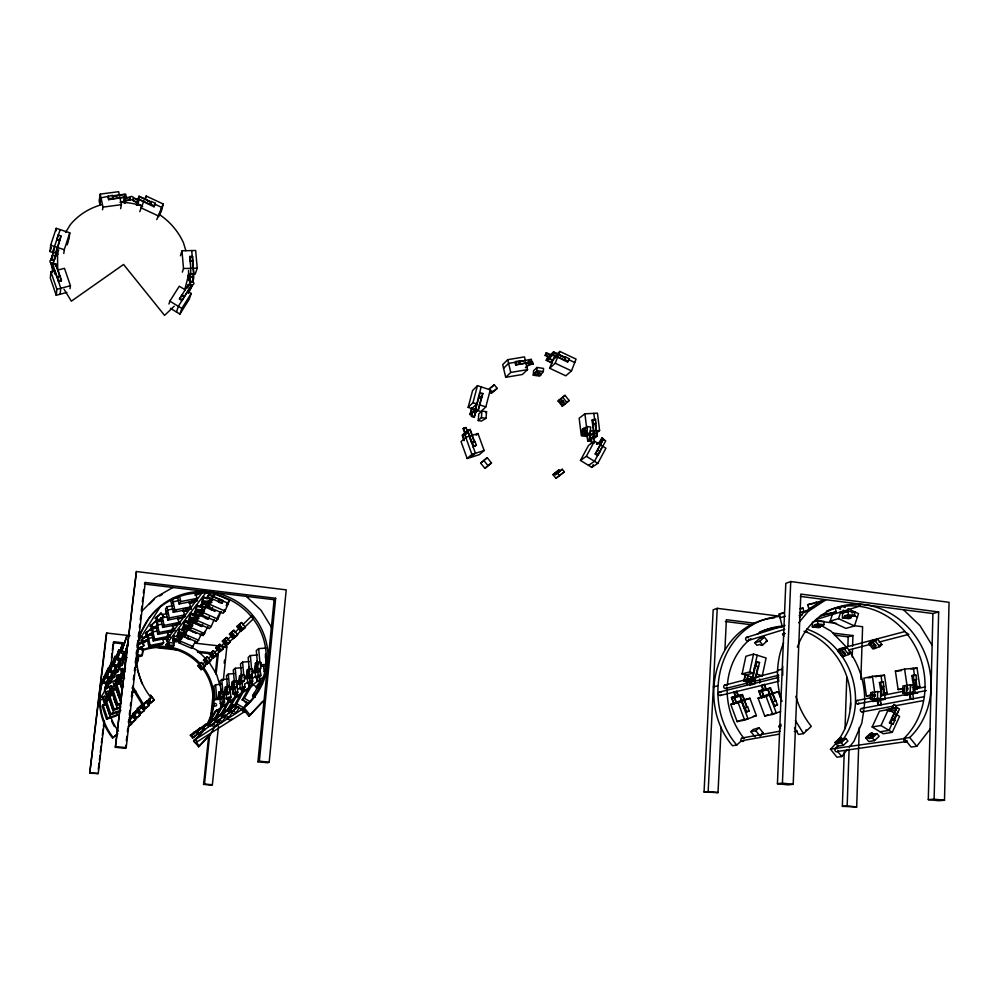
<?xml version="1.0" encoding="UTF-8"?>
<svg xmlns="http://www.w3.org/2000/svg" width="999" height="999" viewBox="0 0 999 999"><rect width="100%" height="100%" fill="white"/><g stroke="black" fill="none" stroke-linecap="round" stroke-linejoin="round"><path stroke-width="1.5" d="M220.479 693.893L220.255 695.354L220.267 694.392M928.296 799.637L938.598 800.723L944.492 800.274L949.05 602.31L790.733 581.555L785.801 583.354L777.434 783.728L788.149 784.864L793.194 784.302L800.811 594.093L938.648 611.962L934.115 799.175L928.296 799.637L932.916 613.548L938.648 611.962M902.746 692.919L902.934 685.951L910.389 684.864L913.536 685.239L913.348 692.245L907.217 693.443L902.746 692.919L913.348 692.245M904.557 692.557L904.757 685.576M906.63 692.569L906.83 685.589M910.189 691.87L910.389 684.864M870.504 699.275L874.175 698.963L874.375 692.22L877.696 691.545L880.743 691.907L880.544 698.676L874.837 699.787L870.504 699.275L870.716 692.557L874.375 692.22M874.175 698.963L877.484 698.313L877.696 691.545M844.23 752.01L842.357 806.343L856.68 806.955L859.29 727.422M860.876 679.295L862.599 626.723L853.408 625.561M872.189 698.95L872.402 692.207M844.867 615.721L848.188 614.722L848.313 611.313L854.807 612.15L854.682 615.546L851.348 616.545L844.867 615.721L844.143 617.37L842.432 617.882L842.607 613.049L848.313 611.313M845.029 728.721L846.79 677.384M847.864 646.216L848.188 636.863L852.934 635.564L852.572 646.303M842.357 806.343L847.164 805.968L849.088 749.15M850.449 709.103L850.649 702.934M852.209 657.055L852.472 649.375M814.585 624.837L817.681 623.913L817.806 620.616L824.088 621.415L823.963 624.7L820.853 625.624L814.585 624.837L813.898 626.423L812.312 626.897L812.499 622.24L817.806 620.616M777.434 783.728L782.417 783.166L790.733 581.555M778.358 678.146L778.483 675.324M759.627 683.066L759.802 678.945M750.087 685.139L750.212 682.417M755.069 683.903L755.194 681.168M717.232 608.329L713.174 609.802L704.058 792.045L708.154 791.57L717.232 608.329L779.882 616.258M704.058 792.045L718.019 792.594L721.178 727.16M724.949 649.3L726.385 619.705L754.245 623.201M581.918 435.676L582.342 429.183L587.487 426.536L590.646 426.998L590.209 433.529L586.388 436.338L581.918 435.676L587.062 433.067L590.209 433.529M583.054 434.84L583.478 428.334M584.84 434.702L585.277 428.184M587.062 433.067L587.487 426.536M543.331 371.603L543.556 368.431L537.075 367.432L533.591 370.666L533.254 375.174L539.71 376.148L543.331 371.603L536.85 370.617L533.254 375.174M536.85 370.617L537.075 367.432M478.246 420.579L481.418 417.632L481.93 411.026L486.55 411.7L486.038 418.306L481.468 421.054L478.246 420.579L478.758 414.011L481.93 411.026M53.958 252.859L50.05 251.573L50.649 245.217L56.231 228.321L69.793 232.817L69.006 239.285M57.093 253.184L53.846 260.751L55.307 256.019L52.447 255.082L50.986 259.815L52.41 255.532M53.871 263.261C48.214 261.663 53.896 268.644 52.198 271.716M60.102 294.23L60.814 288.286L54.845 270.866L50.924 271.903L50.312 278.009L56.219 295.279L66.908 292.407M52.31 258.017L52.984 251.236M257.917 761.775L267.682 762.774L269.181 762.175L286.226 589.86L136.413 571.54L115.36 747.302L125.462 748.326L126.199 747.639L145.23 582.479L275.662 598.276L259.353 761.176L257.917 761.775L274.151 599.725L275.662 598.276M55.969 230.931L56.231 228.321M57.23 276.611L58.529 281.618L61.389 280.856L60.09 275.849L57.18 277.073L60.04 276.311L55.782 263.861L52.922 264.623L52.585 267.969L51.074 263.574M54.208 250.324L54.47 247.789M254.807 669.392L255.419 663.311L258.242 662.225L261.238 662.562L260.614 668.681L259.053 669.867L254.807 669.392L257.63 668.343L260.614 668.681M255.269 669.043L255.881 662.936M256.718 669.043L257.342 662.936M257.63 668.343L258.242 662.225M52.46 272.165L53.134 265.534M238.898 681.668L239.485 675.936L242.058 674.987L244.867 675.312L244.28 681.068L242.894 682.117L238.898 681.668L241.458 680.756L244.28 681.068M239.298 681.355L239.897 675.624M240.659 681.368L241.258 675.624M241.458 680.756L242.058 674.987M246.603 675.724L247.203 669.817L249.9 668.806L252.797 669.13L252.198 675.062L250.724 676.186L246.603 675.724L249.288 674.737L252.198 675.062M247.04 675.386L247.64 669.48M248.439 675.399L249.051 669.48M249.288 674.737L249.9 668.806M55.307 256.019L61.001 236.051L58.142 235.102L56.781 239.548L59.64 240.497M55.145 258.953L55.857 252.185L61.001 236.051M58.042 236.076L58.142 235.102M208.779 735.227L203.571 784.39L211.401 785.164L212.35 784.789L218.506 726.198M223.326 680.294L226.848 646.815L194.743 643.131M223.164 697.052L223.726 691.77L221.141 691.483L218.893 692.27L218.331 697.539L222.003 697.939L223.164 697.052L218.331 697.539M224.8 692.544L225.362 687.137L227.71 686.301L230.369 686.588L229.807 692.032L228.571 692.956L224.8 692.544L229.807 692.032M225.162 692.27L225.724 686.85M226.436 692.282L226.998 686.862M227.148 691.733L227.71 686.301M231.643 687.275L232.218 681.705L234.665 680.806L237.4 681.118L236.825 686.7L235.527 687.699L231.643 687.275L236.825 686.7M232.018 686.975L232.605 681.405M233.341 686.987L233.916 681.405M234.091 686.4L234.665 680.806M54.533 273.926L54.845 270.866M55.544 266.109L55.782 263.861M210.739 716.795L213.324 692.407M215.409 672.727L217.332 654.557L218.294 653.633L216.084 674.537M203.571 784.39L204.483 784.015L209.69 734.802L198.551 746.802L193.594 740.659A52.947 52.572 -12.7 0 0 203.072 730.669M212.163 711.525L213.311 700.699M218.681 697.277L219.231 691.995M219.917 697.29L220.467 692.007M220.579 696.765L221.141 691.483M224.226 663.199L224.55 660.114M201.81 603.671L202.273 599.45L203.509 597.852L209.665 598.588L209.34 601.56L207.929 604.395L201.81 603.671L203.509 597.852M201.186 612.749L202.834 607.155L196.865 606.443L195.704 607.954L195.255 612.037L201.186 612.749L201.486 610.014M183.304 627.322L184.753 622.127L190.372 622.789L190.072 625.511L188.898 627.971L183.304 627.322L183.729 623.463L184.753 622.127M184.39 632.579L184.678 629.932L179.221 629.295L177.834 634.315L183.267 634.939L184.39 632.579L178.933 631.942L177.834 634.315M189.098 619.917L189.535 615.946L190.634 614.522L196.416 615.209L196.104 618.006L194.855 620.591L189.098 619.917L190.634 614.522M195.255 612.037L196.865 606.443M57.13 277.535L52.922 264.623M167.782 647.152L169.043 642.469L174.226 643.069L173.426 646.216C173.963 649.2 166.171 648.314 168.257 645.629L169.043 642.469M172.665 640.908L173.988 636.076L179.308 636.688L178.471 639.934C179.021 643.019 171.004 642.095 173.177 639.323L173.988 636.076M172.927 647.739L173.189 645.366M178.933 631.942L179.221 629.295M183.267 634.939L183.541 632.442M56.219 295.279L56.893 289.335L50.924 271.903M137.063 656.156L138.649 648.676L143.032 649.163L142.32 655.369L140.122 656.505L137.063 656.156L137.775 649.999L140.971 646.753M137.275 662.624C137.325 647.976 140.497 663.448 135.914 662.624M142.058 655.756L143.032 649.163M59.99 276.773L55.981 264.785M120.579 678.383L121.578 674.612L121.091 678.746M115.36 747.302L136.413 571.54M125.462 748.326L125.812 745.291M126.336 740.746L126.861 736.201M127.385 731.655L127.735 728.621M128.434 722.552L128.784 719.53M129.308 714.972L129.833 710.426M130.357 705.881L130.707 702.846M131.406 696.79L131.756 693.756M133.342 679.982L133.878 675.336M134.415 670.691L134.765 667.594M135.302 662.949L135.839 658.304M136.376 653.658L136.738 650.561M137.437 644.417L137.8 641.346M138.324 636.738L138.861 632.13M139.385 627.522L139.748 624.45M140.272 619.855L140.809 615.247M141.334 610.689L141.846 606.256M142.358 601.81L142.869 597.365M143.381 592.919L143.719 589.959M63.811 253.484L64.261 249.7L69.793 232.817M98.314 769.367L99.038 763.186M99.413 760.102L99.95 755.469M100.325 752.372L101.049 746.203M101.411 743.106L101.96 738.473M102.323 735.389L103.059 729.208M103.421 726.123L103.784 723.039M111.438 658.166L111.988 653.533M112.35 650.449L113.087 644.268M130.032 635.701L106.768 633.041L106.281 634.065L89.723 773.214L98.227 773.563L104.458 720.828M111.114 664.385L113.786 641.733L124.5 642.956M116.796 685.164L117.27 681.168M117.445 684.203L117.907 680.194M89.723 773.214L106.768 633.041M226.773 689.522C227.31 686.788 226.448 692.095 226.985 689.36M70.03 288.699L70.43 285.714L64.473 268.319L57.605 270.142M863.76 710.614L861.8 723.151L853.908 741.383L849.225 747.215M863.985 709.115C866.72 688.636 860.713 667.12 848.713 650.361M119.455 195.429L118.656 191.683L100.237 194.106L99.138 200.911L99.925 204.645L101.024 197.877L112.6 195.329L113.087 198.589L126.236 196.84L125.649 194.106L112.5 195.854L113.087 198.589M102.535 209.79L102.984 207.118L100.237 194.106M782.704 675.274L782.704 666.258M771.465 693.318L778.196 691.77L781.83 701.473C775.624 682.742 775.998 661.188 783.553 642.931M124.313 202.997L125.462 197.19L108.679 199.675L108.267 195.904M779.183 734.153L741.383 740.808L736.775 745.029L732.517 745.754C696.103 703.596 714.123 623.9 774.525 617.819M736.775 745.029C699.725 702.397 718.756 620.841 780.394 616.371M120.629 208.666L121.416 204.658L119.73 196.753M124.6 195.916L123.451 201.748L120.38 202.16M124.925 203.396L125.412 200.986L130.132 199.887L129.558 197.178L124.925 197.79M126.236 196.84L125.499 200.512L130.132 199.887M132.73 200.3L137.063 202.322L138.212 199.887L133.891 197.864L132.73 200.3L136.963 202.797L136.438 205.207M757.442 668.468L755.169 679.02L751.036 680.069M745.354 674.063L743.843 681.068L747.951 680.019L746.99 684.54L748.501 679.882L751.136 680.706L755.319 679.645L759.54 662.537L755.719 662.037L759.54 662.537M755.831 677.459L762.287 675.811L766.096 658.004L753.546 654.095L745.891 656.293L742.07 673.938L753.059 677.334M746.902 681.118L744.28 680.307L745.566 674.337M743.843 681.068L746.465 681.88L747.677 676.273M747.227 679.632L748.189 675.149M742.07 673.938L749.712 671.915L753.546 654.095M749.625 685.364L750.274 682.342M750.162 685.227L751.136 680.706M745.679 675.049L753.358 673.039L757.18 655.232M748.501 679.882L752.659 678.821L755.406 666.058L758.641 666.72M755.993 665.896L756.892 661.713M137.063 202.322L139.023 196.216L151.249 201.948L150.087 204.395L137.85 198.676M137.2 205.02L139.023 196.216M138.998 199.688L138.037 204.033L141.846 205.819M139.773 211.651L143.931 200.774M907.03 688.736L907.854 687.911L907.517 690.009L907.292 687.986L906.518 688.136L907.129 689.722M145.554 198.726L146.179 196.029L163.237 204.021L161.526 210.664L158.679 216.746M150.087 204.395L151.373 201.436L155.369 203.309L153.971 206.781L138.474 199.238M220.904 708.328L221.516 702.584M153.971 206.781L155.369 203.309M137.275 645.704L139.935 635.164M156.768 219.593L163.237 204.021M126.386 659.59L126.211 649.1L128.384 640.521M127.01 652.472L126.935 647.889L128.434 641.995M159.952 214.011L161.651 207.38L155.12 204.32M117.807 733.778L112.55 737.986C95.567 716.758 95.33 685.152 111.638 663.486M112.55 737.986L113.074 737.399C99.8 720.379 96.329 697.027 104.058 676.885M184.59 290.284L188.611 274.737L188.511 270.329M481.818 395.604L481.118 398.264L478.409 397.377M481.306 398.089L478.284 409.627L475.137 412.612M472.689 415.434L470.005 414.56L472.602 412.075L471.466 416.396L474.163 417.282L475.649 412.637L478.284 410.114L482.904 393.556L480.207 392.657L479.458 393.381M485.826 406.905L490.272 389.885L477.46 385.651L472.602 390.509L468.156 407.392L480.894 411.563L485.826 406.905L479.308 404.77M470.005 414.56L471.778 407.854M468.156 407.392L472.977 402.684L477.46 385.651M471.865 408.017L470.367 413.723L475.574 408.741L481.168 386.875M471.466 416.396L472.952 411.75L475.574 409.228L480.207 392.657M473.788 411.75L474.537 408.891M474.163 417.282L475.299 412.962M58.716 249.775L57.53 254.046L57.705 270.504M124.563 653.758L122.902 659.278L127.198 647.327M122.427 662.075L123.614 658.116L126.086 658.841M121.166 653.009L127.023 635.476L121.166 653.009L124.538 653.995L127.522 646.078M117.857 679.258L119.118 675.099M123.539 661.038L122.515 664.485L120.117 663.786L118.844 665.846L120.817 659.402M122.852 669.33L120.504 675.212M103.359 683.116L108.304 668.181L103.359 683.116L106.281 683.965L107.155 682.517L104.221 681.668M106.518 677.772L107.43 676.236L110.452 677.11L109.515 678.646L106.518 677.772L110.689 664.035L111.626 662.387L113.636 662.961M107.43 676.236L111.626 662.387M107.405 680.182L104.858 688.523L108.791 677.235M109.865 672.127L110.827 670.491L113.936 671.39L112.949 673.014L109.865 672.127L114.148 657.991L115.147 656.243L117.208 656.842M110.827 670.491L115.147 656.243M109.865 677.422L108.067 683.328L112.125 671.678M113.399 666.133L118.869 649.737L113.399 666.133L116.583 667.057L117.632 665.334L114.423 664.397M112.899 673.126L111.451 677.834L115.659 665.809M117.158 659.777L122.815 642.832L117.158 659.777L120.442 660.726L121.553 658.89L118.257 657.929M116.521 667.17L115.035 672.027L119.405 659.577M116.234 670.079L118.569 670.766L117.994 671.678L115.672 671.003L114.548 674.725M120.117 663.786L123.389 652.959M115.185 681.905L115.996 679.208M119.555 667.419L118.694 670.254L116.371 669.58L115.247 671.39M180.444 255.756L181.968 250.799L195.654 250.487L197.228 268.169L195.167 274.201M168.956 304.021L169.855 301.149L179.271 286.214L185.327 289.91M182.355 272.14L183.504 268.519L181.968 250.799M188.262 275.075L188.749 280.657L189.822 277.447L190.21 281.93C197.24 284.315 191.259 262.712 192.807 261.026L192.595 256.406L189.71 256.481L189.847 261.326M190.21 281.93C190.185 275 191.521 268.219 189.922 261.101L189.71 256.481M192.295 257.342L192.595 256.406M67.17 244.867L68.544 240.684M191.009 286.001L181.968 300.599L179.445 299.063L188.486 284.465L191.009 286.001L189.922 289.186L192.283 285.427L189.785 283.903L187.425 287.662L188.486 284.465M50.05 251.573L51.436 247.39M60.165 229.62L52.785 251.661L55.657 252.61M179.445 299.063L181.718 295.342M176.486 312L178.371 306.318L190.559 286.8L188.424 293.094M219.743 695.242L219.855 693.693L219.68 695.279M832.567 613.923L830.144 621.153L845.928 628.396L854.457 625.961L858.541 613.636L847.939 608.753M190.909 273.314L188.761 279.745L188.374 275.299M830.144 621.153L838.523 618.643L840.958 611.338M184.241 296.878L181.643 295.567M187.2 287.799L188.049 285.277M189.785 283.903L192.133 285.839L188.711 292.744M170.467 308.354L179.92 314.086L181.83 308.429L191.196 293.481L187.75 291.383M192.482 277.098L193.794 273.239L191.696 250.574M191.196 293.481L189.198 299.288L179.92 314.086M571.49 370.891L576.086 359.103L559.852 351.448L554.27 356.568L549.662 368.244L565.784 375.824L571.49 370.891L555.219 363.224L549.662 368.244M551.323 362.674L546.203 360.264L549.163 357.53L545.429 355.232L549.55 357.167L552.547 354.395L564.198 359.877L565.596 357.018L569.405 358.816L567.569 362.063L552.984 354.895L547.04 360.364L552.484 362.937M564.198 359.877L565.596 357.018M567.569 362.063L569.405 358.816M546.203 360.264L549.15 355.981M547.04 360.364L548.001 357.917L553.446 360.477M549.55 357.167L550.524 354.695L553.533 351.923L565.159 357.405M552.547 354.395L553.533 351.923M552.984 354.895L553.958 352.41L564.947 357.592L559.765 355.444M555.219 363.224L557.966 356.243M558.516 354.857L559.852 351.448M545.054 355.594L546.416 352.759L550.524 354.695M545.429 355.232L546.416 352.759M930.044 729.133L916.782 746.29L911.113 747.065L904.083 738.323C927.084 715.609 930.643 678.995 917.294 650.361A75.699 67.745 68.9 0 0 826.385 611.176M223.526 612.05L224.625 609.515M227.585 602.609L226.261 605.706L228.309 603.371L209.278 594.929L207.243 597.527L212.899 599.999M213.549 596.915L214.897 593.793L212.949 596.216L208.316 606.93L222.977 613.324L225.012 611.051L229.658 600.249L217.582 594.967M211.363 609.852L212.525 607.392M187.15 629.67L184.191 636.475L197.253 642.12L201.81 633.478L200.187 635.327M208.304 618.831C199.925 614.385 209.49 622.739 209.228 616.683M192.732 622.739L189.71 629.72L203.134 635.539L204.945 631.343M218.294 601.573L219.505 599.025L222.964 600.549C223.227 607.005 213.087 598.101 221.99 602.822M203.134 635.539L207.867 626.598M199.925 612.462L195.542 622.577L209.365 628.571L211.164 626.56L214.285 619.318M221.691 603.171L222.964 600.549M206.244 604.582L201.736 614.984L215.971 621.178L218.619 615.009M215.971 621.178L217.869 619.043L221.079 611.588L219.143 613.786M196.353 611.413L193.619 615.834M200.087 606.68L201.036 604.482M196.578 604.944L200.212 606.518L202.123 603.096L208.316 603.933M189.71 629.72L193.744 622.14M194.355 620.729L195.592 617.869L198.302 619.043M200.212 606.518L202.123 603.096L209.827 606.443M187.4 638.473L188.312 636.425M201.661 605.631L202.622 603.421L209.54 606.443M203.022 596.528L206.768 598.164L208.779 594.592L219.355 599.213M195.542 622.577L201.648 610.314L204.433 611.525M206.768 598.164L208.779 594.592M201.736 614.984L206.219 606.58M208.316 606.93L212.437 599.475M181.855 636.238L178.971 642.856L191.683 648.351L192.832 645.704M193.931 623.351L188.749 621.103L187.849 623.164L189.535 621.016L201.798 626.435L202.697 624.35M191.683 648.351L195.517 641.308M181.868 638.748L176.673 636.513L177.522 634.552M177.522 635.414L178.384 633.453M182.617 628.933L184.415 625.736L181.818 629.944L182.692 627.934L187.038 629.72M189.123 619.717L188.212 621.803L185.926 620.804M178.971 642.856L182.717 635.776M183.292 634.452L184.478 631.73M193.019 615.671L194.967 612.25M184.191 636.475L188.074 629.145M812.312 626.897L818.568 627.684L820.167 627.21L820.853 625.624M842.432 617.882L848.9 618.706L850.611 618.194L851.348 616.545M895.179 708.541L896.415 705.868L894.068 704.432L891.583 708.566L886.775 709.44M891.857 718.955L894.23 720.391L899.45 709.003L897.09 707.554L891.857 718.955L894.904 720.279L893.181 724.025L891.82 724.25L889.46 722.814L896.465 708.241L886.825 710.002M889.46 722.814L890.808 722.589L892.532 718.83M891.82 724.25L889.01 730.381L880.082 731.792M898.213 711.026L893.543 720.504L896.34 714.41L899.6 716.383L892.269 732.354L883.316 733.753L872.152 726.972L879.457 711.163L888.361 709.54L895.017 713.598M872.152 726.972L881.006 725.511L888.361 709.54M894.068 704.432L892.219 708.453L897.09 707.554M144.58 199.388L146.179 196.029M113.786 641.733L113.262 642.719L122.502 643.768M145.23 582.479L144.405 584.04L274.151 599.725M599.512 451.935L594.505 461.301L588.536 465.372M600.137 450.786L602.609 446.153L605.918 448.189L597.827 463.336L591.82 467.395L580.469 460.427L588.536 445.404L594.492 441.146L601.46 445.429M599.75 451.785L605.756 440.809L603.359 439.323L600.074 441.645L602.122 437.837L604.083 439.61M591.82 467.395L593.281 464.66M597.402 443.906L602.809 440.084L595.204 454.008L597.614 455.494L600.436 451.311L597.564 450.137L603.359 439.323M262.6 701.398L248.913 716.208L242.757 708.566C264.86 690.396 272.465 658.091 260.914 631.942A65.547 64.997 25.6 0 0 148.676 618.806L140.31 633.653M264.061 700.486L248.913 716.208M580.469 460.427L586.363 456.293L594.492 441.146M595.204 454.008L598.014 449.825M214.273 727.497L210.364 734.702L198.551 746.802M248.239 703.371L242.158 699.837L250.087 686.001L252.372 684.352L258.479 687.924M242.158 699.837L244.368 698.301L252.372 684.352M240.297 697.577L236.838 695.566L234.827 697.015L227.322 710.052L234.191 714.048L236.201 712.737L239.41 707.492L237.05 706.505M246.741 691.52L244.368 690.134L242.22 691.67L234.515 705.094L241.596 709.215L243.731 707.816L247.028 702.409L244.593 701.398L246.703 702.634M255.919 687.674L260.926 680.132M254.782 697.24L252.61 695.978L260.352 682.629L262.525 683.903M252.61 695.978L254.483 692.707M231.868 718.955L229.945 720.179L220.542 714.722L227.847 702.047L229.745 700.674L232.43 702.235M229.745 700.674L222.39 713.448L220.542 714.722M210.614 724.774L214.41 726.972L216.109 725.861L219.043 721.053M236.838 695.566L229.283 708.703L227.322 710.052M225.662 707.03L223.052 705.506L221.254 706.805L214.136 719.13L220.642 722.901L222.427 721.728L225.449 716.783M234.515 705.094L236.588 703.671L244.368 690.134M227.223 718.606L229.121 717.357L232.23 712.262L229.945 711.3L231.93 712.462M208.092 723.301L215.022 711.3L216.721 710.077L219.268 711.55M209.74 722.165L216.721 710.077M223.052 705.506L215.884 717.931L214.136 719.13M99.625 693.131L100.1 692.357M126.211 649.1L126.935 647.889M105.057 687.949L105.994 686.413L108.129 687.037M108.254 682.742L109.253 681.118L111.451 681.755M111.651 677.222L112.712 675.511M119.068 665.197L120.255 663.261L122.652 663.96M123.127 658.603L124.388 656.543L126.873 657.267M65.547 232.442L70.417 224.563A66.633 61.851 22 0 1 101.761 204.67M104.358 691.083L105.395 687.662L107.517 688.274M107.555 685.938L108.629 682.417L110.814 683.054M110.951 680.494L112.038 676.872L114.298 677.534L111.975 676.985M118.357 668.593L119.518 664.76L121.915 665.459M100.737 697.552L126.199 656.842M102.81 696.89L104.957 696.103L107.455 701.41M107.08 695.404L105.981 691.882L107.143 695.304L109.927 694.417M110.402 690.309L109.216 686.788L111.488 685.951L112.675 689.472L113.199 688.673L110.989 689.422L109.89 691.096L111.463 695.591L108.491 696.59L113.162 710.439L119.88 708.166M117.67 679.195C113.274 675.012 121.004 672.19 120.08 678.296L120.667 677.409L118.332 678.184L117.095 680.069L118.419 684.003M120.342 669.255L122.827 668.331L124.126 672.19M138.162 641.583L159.865 607.442M104.957 696.103L105.644 698.413M109.278 694.592L108.129 691.171L109.216 694.692L109.778 693.843L107.63 694.567L106.593 696.153L107.979 700.262M109.216 686.788L111.488 685.951M114.997 690.371L113.386 685.751L114.548 683.965L116.821 683.204L116.271 684.053L115.047 680.431L116.196 684.165M142.67 642.594L143.132 641.895L143.968 642.644L148.614 638.836L146.166 635.801L140.959 640.471L142.67 642.594L145.954 640.022M153.346 631.805L148.551 635.739L147.702 634.964L147.203 635.714L145.442 633.528L150.824 628.671L153.346 631.805L152.223 631.418M150.2 626.148L155.769 621.103L158.092 624.75L153.421 628.396L152.535 627.597L152.01 628.396L150.2 626.148L155.769 621.103M163.711 616.395L158.604 620.591L157.692 619.767L157.13 620.616L155.257 618.294L161.026 613.061L163.711 616.395L162.5 616.021M106.543 698.726L104.445 699.425L103.471 700.923L104.82 704.932M124.763 671.228L122.34 672.04L121.029 674.05L122.402 678.096M140.996 643.693L141.771 642.519L144.156 645.466L143.107 645.079M146.166 635.801L143.157 638.761M149.95 629.994L150.824 628.671M160.052 614.56L161.026 613.061M113.436 686.026L114.373 684.59M124.363 669.318L125.487 667.619M106.806 696.615L107.767 695.142M111.139 690.022L110.115 691.583L112.3 690.846M118.282 683.416L117.32 680.581L118.481 678.821M124.912 671.89L122.502 672.702L121.279 674.575L123.664 673.776M124.738 669.805L125.462 668.706M146.853 637.25L148.014 635.476L152.535 634.59M151.124 630.769L152.36 628.908L157.929 627.809M173.027 605.631L166.958 606.805L165.497 609.028L167.807 620.067L182.842 617.12L184.453 614.972L183.341 609.715M138.836 648.426L139.86 648.826L137.487 645.866L141.771 642.519M143.968 642.644L148.614 638.836M148.551 635.739L146.279 632.217M153.421 628.396L158.366 624.338M158.604 620.591L156.219 616.82M104.995 705.169L105.857 703.895L102.984 704.869L102.135 706.131L106.556 719.23L116.408 715.896L117.358 714.71L116.371 711.775M108.167 700.511L109.078 699.163L106.119 700.162L105.232 701.498L109.765 714.959L119.892 711.538M108.491 696.59L109.44 695.179L112.475 694.155M112.949 689.897L111.95 691.395L116.758 705.644L119.868 704.595L120.929 703.209L116.084 688.848L112.949 689.897L117.795 704.258L116.758 705.644M121.99 688.636L119.905 683.216L116.683 684.29L115.622 685.888L120.579 700.561M123.976 677.235L120.642 678.333L119.518 680.032L122.303 688.286M161.076 619.805L162.462 617.732L166.696 616.907M166.171 612.225L167.632 610.027L173.451 608.903M171.566 604.17L173.139 601.848L179.358 600.337M153.809 637.325L148.614 638.361L147.44 640.109L148.901 647.127L150.087 645.441L163.649 642.732L162.762 638.498M156.98 631.081L152.972 631.868L151.736 633.716L153.234 640.921L154.483 639.135L168.419 636.363L167.507 632.017M161.701 624.2L157.58 624.999L156.269 626.947L157.817 634.365L159.141 632.479L173.464 629.645L172.515 625.174M160.639 617.732L162.675 627.422L164.073 625.424L178.796 622.527L177.722 617.407M167.807 620.067L169.293 617.944L184.453 614.972M174.85 610.002L172.44 598.526L170.879 600.886L173.264 612.262L174.85 610.002L190.459 606.955L189.323 601.535M177.61 597.002L179.071 603.958L180.757 601.548L196.865 598.426L195.679 592.832M114.273 699.487L115.385 702.759M119.068 697.714L114.548 683.965M169.992 632.379L171.466 630.394M175.037 625.599L176.598 623.501M183.117 611.4L186.014 610.839L187.775 608.466M189.036 603.346L192.008 602.772L193.257 601.098M167.195 636.738L165.697 638.748L162.2 639.397M187.425 609.615L186.538 610.801L183.479 611.4M194.555 600.049L193.606 601.323L197.54 600.561L189.798 603.271M199.937 592.832L198.938 594.168L194.68 594.992M163.649 642.732L162.362 644.442L148.901 647.127M168.419 636.363L167.058 638.174L153.234 640.921M169.38 635.052L169.818 637.137L166.396 637.812M173.464 629.645L172.028 631.555L157.817 634.365M174.276 628.508L174.725 630.656M178.796 622.527L177.273 624.55L162.675 627.422M179.458 621.603L179.92 623.801M184.94 614.298L185.414 616.558M188.749 609.24L190.459 606.955M190.747 606.555L191.234 608.878L173.264 612.262M197.028 598.164L195.042 600.849L179.071 603.958M106.556 719.23L107.43 718.069L117.358 714.71M109.765 714.959L110.689 713.723L120.904 710.277M113.162 710.439L114.148 709.128L120.916 706.842M166.746 639.747L173.189 631.206M175.025 628.771L201.686 593.369M167.233 639.972L167.982 638.973L162.213 639.06M109.403 718.269L110.302 717.095L104.445 699.425M112.7 713.96L113.649 712.724L107.63 694.567M116.184 709.415L117.183 708.104L110.989 689.422M166.221 644.417L205.632 593.006M194.842 612.399L193.943 613.548L199.588 615.996M176.673 636.513L178.284 634.452L190.572 639.572L187.337 638.536M178.734 634.727L177.223 636.65L178.072 634.69L182.367 636.55M182.38 630.094L183.991 628.071M206.943 598.925L208.292 597.202M173.327 644.193L174.226 643.069M178.359 637.861L179.308 636.688M189.323 624.113L190.372 622.789M195.292 616.62L196.416 615.209M131.618 696.852L132.805 695.354M806.418 632.03A69.555 63.024 69.6 0 1 830.481 749.163L836.95 757.205L841.732 756.543L847.352 749.55M198.664 615.384L200.374 613.261M198.626 625.062L201.798 626.435M799.462 617.494L803.283 612.924L820.254 601.598L824.163 600.399M798.663 622.814L808.291 611.326L826.036 599.712M228.272 601.823L229.658 600.249M132.505 714.06L136.364 710.739L139.91 715.134L138.199 716.708L136.026 718.431L132.505 714.06L136.364 710.739M137.575 708.378L136.763 709.278L140.397 713.773L144.418 710.351L140.772 705.831L137.575 708.378L141.221 712.899L140.397 713.773M142.145 703.234L141.296 704.183L145.042 708.828L149.213 705.269L147.328 702.946M130.594 716.907L132.218 715.371L129.196 717.781M138.998 707.504L140.772 705.831M132.055 687.861L142.395 704.832L151.074 697.664A65.897 65.335 26.2 0 1 136.763 650.436M128.571 721.553L147.34 700.886A1.661 1.648 -14 0 0 149.987 700.823A1.661 1.648 -14 0 0 149.251 698.313M146.878 702.185L151.074 697.664M130.195 720.704L131.905 722.826L135.652 719.642L133.079 716.445M136.026 718.431L139.91 715.134M145.042 708.828L149.213 705.269M149.987 703.558L154.308 699.862L150.424 695.054L154.021 700.174L149.987 703.558L148.052 701.173M130.07 725.336L131.643 723.9L129.97 721.827M131.905 722.826L135.652 719.642M141.496 611.563L155.32 597.577L172.952 587.487M149.151 604.395L154.445 599.05M197.852 665.721L201.623 662.512L204.82 666.483L203.796 667.482L201.036 669.68L197.852 665.721L201.623 662.512M210.664 660.851L206.756 664.148L203.471 660.089L207.38 656.768L210.664 660.851L209.578 661.887M209.415 654.133L213.449 650.699L216.833 654.882L215.684 655.993L212.787 658.316L209.415 654.133L213.449 650.699M215.697 647.839L219.88 644.268L223.364 648.588L222.153 649.75L219.168 652.135L215.697 647.839L219.88 644.268M222.352 641.171L226.698 637.462L230.282 641.907L228.996 643.144L225.924 645.591L222.352 641.171L226.698 637.462M229.42 634.09L233.928 630.232L237.625 634.815L236.251 636.138L233.092 638.648L229.42 634.09L233.928 630.232M236.925 626.573L241.621 622.552L245.429 627.285L243.968 628.683L240.722 631.268L236.925 626.573L241.621 622.552M207.38 656.768L203.471 660.089M503.571 368.319L508.591 363.374L525.374 360.577L524.487 356.893L507.717 359.677L502.697 364.66L505.706 377.31L522.34 374.5L527.547 369.618L525.736 362.075M205.032 661.95L202.822 664.123A1.311 1.299 26.9 0 0 202.422 664.672M208.354 658.678L211.676 655.406M213.886 653.234L218.306 648.875M220.517 646.69L223.826 643.418M227.148 640.147L231.568 635.789M234.89 632.517L239.31 628.159M242.62 624.887L251.473 616.171M482.167 394.28L482.904 393.556M519.742 360.889L520.379 363.574L519.742 360.889L515.796 361.538L515.022 362.3L515.671 364.985L531.118 362.25L525.499 367.557M491.096 387.799L494.268 384.715L497.202 388.374L491.346 393.144L490.084 392.42M204.47 666.171L234.553 637.025M236.775 634.865L253.496 618.681M518.968 361.638L531.331 359.265L531.967 361.95L529.133 364.635L533.354 363.923L532.342 361.613M201.036 669.68L204.82 666.483M206.756 664.148L208.666 662.437L205.382 658.353M212.787 658.316L216.833 654.882M219.168 652.135L223.364 648.588M225.924 645.591L230.282 641.907M233.092 638.648L237.625 634.815M240.722 631.268L245.429 627.285M515.671 364.985L520.379 363.574M471.84 408.591L476.698 403.908L472.977 402.684M505.706 377.31L510.751 372.44L527.547 369.618M225.849 647.764L226.848 646.815M491.346 393.144L497.202 388.374M174.251 306.193L164.573 315.384L123.564 264.473L71.341 301.161L64.036 289.235M525.986 363.836L530.481 359.565M525.949 367.632L528.758 364.985L533.354 363.923M865.646 737.737L867.369 737.474L868.968 738.498L873.638 734.09L877.035 733.566L879.17 736.226L874.5 740.646L868.68 741.52L865.646 737.737L870.304 733.353L872.04 733.079L873.638 734.09M868.968 738.498L872.352 737.986L877.035 733.566M464.135 440.609L462.2 435.264L464.71 432.929L463.149 428.633L466.058 427.535L467.095 430.394M867.369 737.474L872.04 733.079M466.058 427.535L463.149 428.633M835.027 742.469L839.56 738.224L841.17 737.974L842.694 738.96L845.853 738.461L847.926 741.033L843.381 745.304L837.961 746.116L835.027 742.469L836.638 742.22L841.17 737.974M836.638 742.22L838.161 743.206L842.694 738.96M838.161 743.206L841.308 742.732L845.853 738.461M485.576 412.599L486.55 411.7M463.486 428.321L465.034 432.629L467.582 430.257L470.167 429.458L474.575 441.62L471.99 442.432L467.582 430.257M794.43 727.971L798.463 734.452L803.508 733.591L811.3 726.36A76.161 68.094 68.9 0 1 795.853 696.266M464.148 440.035L462.612 435.764L467.644 431.093L471.64 442.757M468.456 431.031L470.167 429.458M550.986 355.157L553.958 352.41M462.612 435.764L465.159 434.965L468.206 432.155M868.655 643.656L875.386 641.258L877.646 639.173L881.98 644.555L879.707 646.653L872.964 649.013L868.655 643.656L871.877 640.696L877.646 639.173M750.848 731.643L753.134 729.545L759.04 727.722L763.298 733.029L760.027 736.038L755.756 730.731L750.848 731.643L755.094 736.912M848.738 654.532L850.936 652.509L846.765 647.315L841.383 648.726L838.261 651.598L842.419 656.768L848.738 654.532L844.555 649.338L838.261 651.598M780.469 728.646L778.708 726.46L781.056 724.287M755.756 730.731L759.04 727.722M844.555 649.338L846.765 647.315M552.934 359.952L557.405 355.869M476.061 435.252L477.972 433.529L484.153 450.524L479.295 454.682L467.157 458.504L461.051 441.633L465.721 437.35L477.972 433.529M232.979 706.917L231.531 708.079L232.205 707.542M762.687 644.954L767.332 640.784L764.385 637.125L759.465 638.623L754.857 642.757L756.905 645.317L759.752 644.467L761.213 645.391L762.687 644.954L759.74 641.283L754.857 642.757M783.99 636.176L782.567 634.402L784.465 632.692M471.99 442.432L474.937 441.296L476.386 445.292L473.076 446.74L476.386 445.292M759.74 641.283L764.385 637.125M474.213 441.945L470.229 430.282M225.499 712.037L224.226 713.049M218.481 716.857L217.245 717.844M211.9 721.365L210.577 722.427L211.139 721.99M218.144 716.358L216.733 717.494L217.37 716.995M205.657 725.649L204.333 726.71L204.92 726.248M199.713 729.732L198.464 730.731L199.038 730.281M467.157 458.504L471.89 454.383L484.153 450.524M470.679 457.405L475.449 453.271L469.28 436.238M221.341 684.253L215.584 684.727L213.923 686.126L215.097 699.675L220.816 699.2M227.685 679.058L221.778 679.545L220.017 681.018L221.104 693.393M234.378 673.563L228.321 674.063L226.461 675.611L227.46 687.062M241.733 667.732L235.24 668.256L233.279 669.904L234.315 681.68M249.263 661.575L242.582 662.1L240.497 663.848L241.571 675.973M257.267 655.032L250.374 655.569L248.164 657.429L249.313 670.192M265.771 648.064L258.666 648.613L256.306 650.599L257.505 663.761M480.644 463.099L487.25 457.704L491.483 462.974L484.865 468.344L480.644 463.099L483.066 461.163M558.091 401.011L565.009 395.354L569.18 400.537L562.237 406.156L558.091 401.011L561.413 398.339M492.407 391.508L493.019 391.034M557.917 472.602L558.728 471.953M217.37 717.732L218.232 717.045M555.906 478.284L564.323 471.828L562.262 469.268L555.344 474.687L554.045 473.901L552.984 474.662L555.906 478.284L564.323 471.828M193.294 734.215L193.931 733.716M552.984 474.662L558.866 469.967L560.164 470.754M554.045 473.901L558.866 469.967M555.344 474.687L562.262 469.268M160.477 618.568L161.114 617.994L160.277 618.718M150.112 633.865C148.389 635.364 152.198 632.33 150.3 633.716M141.334 647.315L141.858 646.865L140.559 647.876M231.756 707.067C229.982 708.528 233.941 705.319 231.943 706.905M210.752 721.528C209.028 722.964 212.737 719.954 210.926 721.39M201.573 727.422L202.735 727.996L207.592 724.138L209.266 726.198L203.946 730.356L201.573 727.422L206.119 723.788L207.592 724.138M214.161 718.731L218.981 714.872L219.88 715.696L220.604 715.197L222.377 717.394L216.671 721.84L214.161 718.731L216.134 718.818L217.907 721.016M207.692 723.201L208.891 723.776L213.911 719.792L215.634 721.927L210.127 726.223L207.692 723.201L212.362 719.455L213.911 719.792M221.041 713.985L226.011 710.002L226.935 710.851L227.71 710.314L229.533 712.574L223.626 717.195L221.041 713.985L223.102 714.048L224.937 716.308L223.626 717.195M194.618 731.755L190.334 735.189L192.582 737.974L197.565 734.065L195.991 732.105L194.33 731.955M215.422 719.305L220.604 715.197M228.346 708.928L233.479 704.819L234.453 705.694L235.264 705.119L237.15 707.454L231.019 712.237L228.346 708.928L229.72 709.527L235.264 705.119M192.582 737.974L197.565 734.065M198.102 734.265L203.259 730.244L201.636 728.234L199.9 728.096L195.804 731.418L198.102 734.265L203.259 730.244M222.352 714.572L227.71 710.314M229.72 709.527L234.453 705.694M210.127 726.223L215.634 721.927M216.671 721.84L222.377 717.394M231.019 712.237L237.15 707.454M195.804 731.418L200.212 727.884M190.334 735.189L191.408 735.739L195.991 732.105M196.104 731.206L196.915 731.967L201.636 728.234M208.029 722.964L212.362 719.455M484.865 468.344L487.275 466.408M491.483 462.974L488.036 465.746L483.791 460.477L487.25 457.704M562.237 406.156L565.559 403.496M569.18 400.537L566.833 402.422L562.662 397.227L565.009 395.354M204.57 725.811C202.872 727.147 206.531 724.238 204.72 725.674M224.363 712.175C222.415 713.711 226.461 710.501 224.513 712.037M141.221 712.899L144.418 710.351M113.074 737.399L117.095 734.19M128.009 726.972L131.643 723.9M221.353 689.322L221.291 691.67M241.234 673.488L241.746 675.561M249.076 667.232L248.963 669.879M142.395 704.832L147.34 700.886M494.268 384.715L489.36 388.586L492.295 392.232M139.635 649.175L144.156 645.466M145.442 633.528L148.826 630.881M152.01 628.396L154.333 626.585M155.257 618.294L158.853 615.496M229.133 687.549L230.369 686.588M236.101 682.13L237.4 681.118M215.097 699.675L216.771 698.388L221.091 698.026M584.914 413.798L579.17 418.231L581.281 435.489L593.718 434.865L599.6 430.594L597.452 413.199L584.914 413.798L586.688 428.321M587.187 434.565L587.912 440.397L594.18 435.851L592.007 420.154L595.529 419.355L596.041 423.439L592.944 423.901L594.48 436.376L591.321 438.661L591.858 443.081L594.492 442.944M592.007 420.154L595.529 419.355M592.944 423.901L596.041 423.439M225.15 698.838L226.898 697.539M238.311 689.035L240.272 687.587M245.467 683.716L247.54 682.18M253.059 678.084L255.245 676.448M223.626 693.855L224.388 701.735L220.404 703.284L224.5 702.222L223.764 693.843M226.686 698.638L228.634 697.202L230.819 697.015L228.858 698.451M232.829 688.199L233.316 693.731L235.377 692.207L237.625 692.02M219.905 698.313L220.392 703.858L224.5 702.222M232.779 688.498L233.304 694.342L235.502 692.719L237.75 692.532L236.888 683.666M239.772 683.166L240.309 689.173L242.645 687.449L244.955 687.262L244.568 683.878M247.752 683.691L252.597 681.668L251.86 673.476M252.597 681.668L249.051 682.729L249.25 686.713L248.901 682.841M255.644 677.871L256.868 676.972L257.23 680.956L259.827 680.644L259.465 676.66L260.714 675.736L260.077 668.706M257.23 680.956L257.03 676.86L260.714 675.736M264.036 671.69L265.334 670.729M228.833 699.05L230.944 697.514L230.107 688.885M237.75 692.532L233.316 693.731M241.408 688.373L241.733 692.132L241.546 688.261L244.955 687.262M590.122 435.04L593.631 432.48M587.012 435.064L587.774 441.233L590.909 438.961L591.445 443.369M594.305 437.537L596.828 435.714L595.367 423.938L595.479 426.773M234.79 697.14L234.465 693.481M591.321 438.661L593.943 438.536L597.127 436.238L595.591 423.776M217.944 709.789L263.961 676.71M602.122 437.837L599.65 441.945L596.415 444.243M259.078 683.528L260.352 682.629M259.952 683.241L257.442 685.014L259.59 686.263M233.479 704.819L235.727 708.416M191.408 735.739L191.983 735.351L193.556 737.312M196.915 731.967L197.515 731.568L199.138 733.578M202.735 727.996L203.371 727.559L205.045 729.632L203.946 730.356M208.891 723.776L209.565 723.313L211.288 725.449M208.154 726.947L209.266 726.198M228.197 713.473L229.533 712.574M193.594 740.659L194.468 740.097A53.159 52.797 -12.1 0 0 203.983 730.057M242.757 708.566L244.106 707.692A65.897 65.335 26.2 0 0 234.303 599.962A65.897 65.335 26.2 0 0 137.088 647.602M242.969 708.828L194.468 740.097M245.017 711.363L196.291 742.357L199.438 746.265M159.628 596.016L162.225 594.492M770.117 693.631L758.079 698.139L764.747 716.021L768.231 714.697M764.747 716.021L772.789 714.385L780.631 711.425M749.175 710.963L745.554 712.137L749.175 710.963L747.664 706.88L744.605 707.929L739.972 695.491L735.951 696.453L734.315 692.057L736.787 691.146L738.423 695.529L742.457 694.567L747.09 707.005M777.522 704.919L773.726 706.143L777.522 704.919L770.504 687.924L763.598 689.897L761.9 685.351L764.447 684.402L766.146 688.948M742.407 699.999L730.744 704.357L737.15 721.603L739.397 720.754M737.15 721.603L744.63 720.092L756.393 715.659L749.924 698.276L743.918 699.662M758.079 698.139L766.046 696.328L778.196 691.77M744.605 707.929L747.664 706.88M763.598 689.897L767.931 688.873L772.764 701.773L775.936 700.674M733.99 704.345L731.443 697.514L737.899 695.654L736.812 692.732M735.951 696.453L738.423 695.529M731.967 698.126L742.432 695.316L731.967 698.126L734.14 703.933M739.972 695.491L742.457 694.567M761.4 698.126L758.765 691.046L764.16 689.422M761.825 698.376L759.315 691.67L769.018 689.035M767.931 688.873L770.504 687.924M730.744 704.357L738.149 702.672L749.924 698.276M117.795 704.258L120.929 703.209M106.681 699.288L103.671 701.385L105.757 700.686M131.843 691.57L134.565 690.671M131.968 692.707L136.001 691.345M120.829 678.046L117.745 679.07L116.483 675.336M115.047 680.431L112.7 681.293L113.923 684.914M117.32 680.581L119.655 679.807M116.97 683.828L114.698 684.59L113.611 686.251L115.872 685.489M113.349 689.273L110.477 690.209L109.278 686.688M105.919 691.982L108.129 691.171M782.404 627.022L779.12 614.085L784.302 612.387M812.924 607.217L808.753 608.566L807.754 604.695L825.174 600.012M800.374 608.94L803.009 608.079L803.97 611.85M780.069 617.832L785.264 616.158M837.037 608.066L842.644 606.318L845.291 607.529M465.034 432.629L467.607 431.83M746.478 637.424L785.039 625.411M835.152 607.767L836.213 611.888L820.191 616.133M816.171 619.505L860.539 605.881A1.873 1.673 65.8 0 1 859.24 605.894M747.552 640.709L784.715 629.295M851.935 613.011L854.807 612.15M782.567 634.402L785.189 633.616M765.846 641.233L767.332 640.784M850.411 616.995L851.697 616.608M137.35 643.356L147.69 640.459M754.819 666.208L752.522 678.196L744.28 680.307M56.893 289.335L70.43 285.714M58.629 280.694L61.488 279.932M839.697 648.751L905.094 631.493M849.325 649.8L870.154 644.392M879.083 642.07L908.853 634.34M713.336 686.912L717.469 685.851M777.322 670.454L782.217 669.193M848.238 653.196L850.936 652.509M879.07 645.304L881.98 644.555M724.812 685.077L744.43 680.057M747.452 679.283L777.647 671.565M746.465 681.88L749.225 681.181M725.786 688.461L778.708 675.187M719.705 692.02L778.271 677.484M751.335 684.827L753.82 684.215M764.447 684.402L765.584 689.085M720.304 695.479L778.945 681.218M731.443 697.514L735.426 696.578L733.79 692.182M758.765 691.046L763.036 690.034L761.338 685.489M759.315 691.67L767.894 689.647L772.152 701.91M734.128 703.096L741.558 701.398L748.039 718.805L740.534 720.329M761.563 696.827L769.567 695.004L776.31 713.049L770.928 714.148M884.202 693.681L887.1 693.094L884.49 675.212L872.414 676.286L863.848 678.196L866.408 695.941L870.678 695.554M903.97 689.01L898.113 689.547L895.404 671.166L904.595 669.118L917.045 668.006L919.817 686.538L917.144 687.075M875.236 676.798L880.993 675.524L881.992 682.367L883.303 682.092L885.126 699.238L872.626 701.423L875.149 701.186M910.801 668.918L913.448 668.331L914.497 675.424L911.875 675.649L912.524 679.994L916.558 679.47L915.921 675.112L911.875 675.649M881.593 675.848L884.49 675.212M913.061 668.893L917.045 668.006M744.043 708.054L739.947 696.241M772.764 701.773L774.962 705.881M821.091 615.159L836.213 611.888M807.754 604.695L813.76 603.408M800.087 608.716L803.009 608.079M779.12 614.085L783.491 613.149M799.849 612.674L807.042 611.126M799.475 612.787L808.99 610.739M799.113 615.734L801.985 615.109M881.705 695.816L879.445 682.592L880.756 682.317L881.955 695.204M914.497 675.424L915.921 675.112M912.524 679.994L914.335 689.685M916.558 679.47L915.858 679.62L917.169 688.473M753.371 716.271L756.393 715.659M911.088 685.739L913.536 685.239M866.408 695.941L872.139 694.792M898.113 689.547L903.383 688.473M912.212 687.662L914.872 687.137M166.496 637.687L169.905 637.012M857.017 700.511L870.716 697.789M881.368 695.666L904.195 691.121M913.323 689.31L925.499 686.887M180.02 623.663L172.29 626.136M171.94 628.97L174.375 628.383M174.825 630.519L167.333 632.904M167.108 635.501L169.48 634.927M187.537 609.465L191.346 608.716M161.813 614.61L167.695 613.461M162.675 620.841L156.943 621.965L159.141 632.479M185.527 616.408L177.897 618.98M177.547 618.98L180.369 618.431M874.175 700.399L882.154 698.838M904.744 694.43L913.311 692.757M173.938 611.238L176.311 610.776M857.729 703.908L926.285 690.546M909.614 694.492L904.507 695.217L907.104 694.979M909.502 694.243L910.189 698.95L910.851 698.825L910.151 694.118L917.831 692.894L915.209 693.144L913.286 675.349M190.884 593.356L193.594 592.832M173.851 598.251L178.109 597.427M195.704 594.705L198.389 594.193M877.934 705.044L877.884 700.399L880.419 700.162L881.068 704.695L879.807 700.274L877.272 700.511L877.934 705.044L881.068 704.695M912.811 698.701L913.461 698.576L912.761 693.88L910.151 694.118M861.675 708.478L924.425 696.64M778.708 726.46L781.343 725.973M862.087 711.912L892.719 706.256M895.778 705.694L923.351 700.599M895.778 705.981L896.415 705.868M761.812 733.291L763.298 733.029M889.16 711.425L896.066 710.177M742.245 737.961L780.082 731.168M794.305 731.493L797.327 730.968M894.23 720.391L894.904 720.279M519.992 363.948L531.967 361.95M830.481 749.163L835.226 748.463A69.942 63.337 69.6 0 0 838.448 745.204M904.083 738.323L909.702 737.499L916.782 746.29M904.32 738.611L835.226 748.463M906.667 741.533L837.612 751.423L841.732 756.543M102.984 207.118L121.416 204.658M124.887 194.468L112.412 196.366L118.044 195.617M108.854 198.651L113.174 198.077M124.825 198.264L129.458 197.652M121.216 202.285L124.113 201.91M910.189 698.95L913.461 698.576M916.208 686.862L919.817 686.538M883.603 693.418L887.1 693.094M882.579 699.475L885.126 699.238M879.445 682.592L883.303 682.092M880.718 686.65L883.915 686.288M895.404 671.166L901.26 670.641M868.106 677.821L870.941 677.559M220.392 703.858L222.502 703.671M244.83 686.738L242.52 686.925L240.334 688.536L243.706 688.174L243.931 690.684M249.4 686.6L251.773 686.4L251.423 682.529M235.664 687.974L229.583 688.473L228.321 674.063M229.221 689.797L233.741 689.422M240.309 689.173L242.607 688.985M223.002 693.568L228.908 693.069M222.702 694.817L228.571 694.317M233.304 694.342L235.527 694.155M230.944 697.514L228.746 697.689L226.673 699.225L226.211 693.256M243.943 677.372L250.637 676.835M257.03 676.86L259.465 676.66M244.505 678.783L249.812 678.346M257.392 680.843L259.827 680.644M241.758 682.667L236.563 683.091L235.24 668.256M236.126 684.49L240.771 684.103M260.152 664.847L265.834 664.397M260.589 666.458L264.822 666.121M251.798 671.303L258.691 670.754M252.297 672.814L257.767 672.364M587.774 441.233L590.397 441.096L589.447 433.391M590.022 431.068L594.48 430.844M595.966 430.769L599.6 430.594M594.48 436.376L597.127 436.238M181.693 633.528L180.307 633.316L185.777 635.426M188.486 274.375L191.246 274.3M189.96 277.023L192.832 276.948M190.347 281.518L193.232 281.431M183.504 268.519L191.87 268.306M193.257 268.269L197.228 268.169M191.046 273.776L193.931 273.701M190.072 260.639L192.969 260.564M189.922 261.101L192.807 261.026M141.346 649.575L142.757 649.562M186.713 625.886L187.675 625.874L186.276 625.824M90.16 772.776L98.227 773.563M204.483 784.015L212.35 784.789M116.046 746.615L126.199 747.639M259.353 761.176L269.181 762.175M708.154 791.57L718.019 792.594M847.164 805.968L856.68 806.955M782.417 783.166L793.194 784.302M934.115 799.175L944.492 800.274M218.893 692.27L221.328 692.544M225.362 687.137L227.872 687.412M137.937 654.869L142.32 655.369M168.769 644.979L173.938 645.566M168.257 645.629L173.426 646.216M168.044 646.828L173.202 647.414M158.953 646.877L171.004 648.251M197.29 651.236L210.801 652.772M157.917 647.802L179.308 650.237M197.565 652.31L211.251 653.858M255.419 663.311L258.254 663.623M178.359 632.667L183.816 633.304M178.122 633.94L183.566 634.565M173.701 638.648L179.021 639.26M173.177 639.323L178.471 639.934M172.939 640.559L178.234 641.171M140.871 636.95L145.529 637.487M177.934 641.196L180.981 641.545M190.322 617.332L196.104 618.006M877.484 698.313L880.544 698.676M189.685 618.144L195.454 618.818M189.423 619.492L195.192 620.179M184.453 624.85L190.072 625.511M183.853 625.624L189.46 626.273M183.604 626.935L189.211 627.584M196.553 609.328L202.522 610.039M195.879 610.202L201.823 610.901M195.604 611.6L201.548 612.3M750.399 678.321L752.484 678.571M203.184 600.824L209.34 601.56M202.472 601.748L208.604 602.484M817.681 623.913L823.963 624.7M813.898 626.423L820.167 627.21M833.316 633.104L852.934 635.564M725.361 621.515L751.673 624.8M804.008 631.343L807.055 631.718M834.477 635.152L848.188 636.863M848.188 614.722L854.682 615.546M844.143 617.37L850.611 618.194M815.097 620.704L836.55 623.426M800.349 596.391L932.916 613.548M170.679 645.841L171.766 645.866L170.33 645.779M481.418 417.632L486.038 418.306M534.815 372.49L541.271 373.476M534.303 374.213L540.759 375.199M174.962 640.709L180.544 642.095M105.332 687.762L107.455 688.373M112.575 676.011L114.835 676.673M109.128 681.605L111.326 682.242M105.869 686.887L108.004 687.512M124.251 657.08L126.736 657.804M123.526 658.254L125.999 658.978M119.443 664.884L121.828 665.584M115.597 671.116L117.919 671.79M122.328 651.048L125.724 652.047M749.712 671.915L753.358 673.039M756.33 673.963L762.287 675.811M752.659 678.821L755.319 679.645M755.406 666.058L758.054 666.87M475.574 409.228L478.284 410.114M472.952 411.75L475.649 412.637M471.815 416.071L474.513 416.958M50.649 245.217L64.261 249.7M55.32 253.309L58.054 254.208M479.158 396.653L481.855 397.552M478.783 397.015L481.493 397.914M51.036 259.378L53.896 260.314M56.831 239.061L59.703 240.01M191.296 627.772L204.832 633.641M187.1 626.91L191.221 628.796M183.529 627.772L192.944 631.855M183.154 630.531L185.814 631.68M185.689 634.627L198.851 640.322M178.821 635.102L182.717 636.788M178.646 637.275L181.518 638.511M180.394 641.121L193.207 646.653M201.673 609.003L204.221 610.102M203.534 612.799L217.869 619.043M197.29 611.713L202.984 614.185M204.907 617.569L194.942 613.236L194.031 614.385L190.509 612.849M194.543 613.711L199.887 616.021M190.397 612.999L193.918 614.535M194.955 616.408L198.963 618.156M195.841 616.907L198.664 618.131M197.228 620.504L211.164 626.56M192.745 619.83L196.89 621.628M193.057 620.067L196.94 621.853M198.751 624.912L189.073 620.716L187.263 623.014L188.162 620.953L193.644 623.326M185.826 620.953L188.099 621.94M188.636 623.613L192.745 625.399M189.885 624.987L192.507 626.136M207.792 596.865L218.369 601.485M209.103 601.023L211.925 602.247M208.242 600.761L210.864 601.91M208.067 602.31L210.677 603.446M210.227 604.595L225.012 611.051M201.174 605.294L211.438 609.777M200.087 605.706L205.17 607.916M838.061 607.817L840.596 608.99M843.119 610.152L846.927 611.9M837.1 607.629L839.784 608.866M852.484 614.959L857.354 617.207M840.996 612.162L843.531 613.336M840.271 612.075L842.969 613.324M838.523 618.643L854.457 625.961M137.325 203.983L142.695 206.493M140.672 207.667L157.767 215.659M139.635 196.791L151.186 202.198M147.203 200.612L151.124 202.447M150.212 203.883L154.221 205.769M134.865 198.838L138.112 200.362M568.543 359.578L574.75 362.512M564.622 359.503L568.431 361.301M546.028 353.122L550.137 355.057M547.177 357.804L552.285 360.214M191.333 647.19L197.153 650.386L206.468 659.278M246.278 596.353L260.989 610.202L271.179 626.823L272.203 630.257M820.204 624.899L831.043 631.168L847.152 647.864M218.506 719.455L222.427 721.728M212.287 723.638L216.109 725.861M236.588 703.671L243.731 707.816M232.742 710.714L236.201 712.737M225.075 715.009L229.121 717.357M903.521 609.74L919.954 625.574L932.129 645.354M252.959 695.741L255.132 697.015M244.368 698.301L250.499 701.885M890.808 722.589L893.181 724.025M179.733 298.189L182.255 299.725M881.006 725.511L892.269 732.354M169.855 301.149L181.83 308.429M596.116 453.384L598.526 454.87M586.363 456.293L597.827 463.336M157.205 623.963L158.092 624.75M147.54 638.448L148.364 639.21M224.525 639.185L228.109 643.631M223.801 639.909L227.372 644.343M222.727 640.796L226.298 645.229M217.782 645.941L221.254 650.262M217.083 646.64L220.554 650.936M216.046 647.489L219.518 651.785M211.401 652.322L214.785 656.518M210.752 652.971L214.123 657.155M209.753 653.808L213.124 657.979M244.106 707.692L250.299 715.359M204.758 658.978L208.042 663.036M203.796 659.777L207.068 663.836M199.675 664.06L202.884 668.044M199.088 664.647L202.285 668.606M198.152 665.421L201.336 669.392M230.532 708.965L232.417 711.313M151.099 624.762L153.696 627.984M141.758 639.248L144.206 642.282M148.976 700.162L150.911 702.572M147.065 703.234L148.938 705.556M144.031 705.569L145.916 707.904M140.522 706.106L144.168 710.614M133.254 713.211L136.801 717.607M133.716 717.744L135.439 719.879M875.386 641.258L879.707 646.653M872.027 642.145L876.335 647.514M870.379 643.206L874.687 648.576M841.433 650.149L845.604 655.332M839.859 651.173L844.018 656.355M872.352 737.986L874.5 740.646M841.308 742.732L843.381 745.304M560.576 398.963L564.735 404.133M559.153 400.124L563.311 405.282M557.43 473.214L559.49 475.774M239.323 624.375L243.132 629.108M238.499 625.199L242.295 629.919M237.35 626.148L241.146 630.856M231.693 632.005L235.389 636.588M230.919 632.779L234.603 637.35M229.82 633.703L233.504 638.261M795.379 720.529L803.508 733.591M208.541 661.251L216.733 674.662L219.892 685.364M143.219 703.908L132.63 686.176M770.966 690.047L775.012 700.886M766.046 696.328L772.789 714.385M761.85 690.734L764.36 697.427M761.825 691.52L763.411 695.766M742.919 696.628L746.802 707.067M745.179 707.816L746.69 711.9M738.149 702.672L744.63 720.092M734.427 697.202L736.588 703.021M733.903 696.603L736.438 703.433M472.352 442.107L473.801 446.103M465.159 434.965L466.196 437.812M464.747 434.465L471.89 454.383M60.452 278.134L61.389 280.856M137.188 669.492L142.045 683.791M125.512 665.172L124.613 662.524L125.424 665.309M122.34 672.04L124.188 677.484M122.502 672.702L124.5 678.583M120.417 669.13L121.641 673.101M120.642 678.333L123.464 686.663M118.744 674.687L120.005 678.421M118.332 678.184L121.866 688.823M116.683 684.29L121.229 697.752M111.413 686.051L112.6 689.572M112.088 690.359L113.511 694.592M109.44 695.179L114.148 709.128M106.119 700.162L110.689 713.723M102.872 696.803L103.933 700.224M102.984 704.869L107.43 718.069M185.851 250.674L183.479 242.819A66.633 61.851 22 0 0 158.978 214.236M816.096 601.947L816.77 604.557M519.155 361.451L519.805 364.136M515.796 361.538L516.446 364.235M507.717 359.677L510.751 372.44M108.092 196.94L108.679 199.675M191.508 600.387L192.008 602.772M185.527 608.516L186.014 610.839M179.57 595.941L180.757 601.548M166.958 606.805L169.293 617.944M162.462 617.732L164.073 625.424M152.36 628.908L154.483 639.135M148.014 635.476L150.087 645.441M915.496 679.695L916.957 689.447M915.571 682.604L915.996 685.451M904.595 669.118L907.129 686.251M884.252 695.579L882.929 686.488L883.004 689.31M872.414 676.286L874.787 692.719M593.831 413.374L594.642 420.03M592.894 419.493L593.394 423.576M593.943 438.536L594.305 441.471M589.81 434.428L590.347 438.811M265.771 658.016L266.296 663.823M263.636 666.333L264.061 670.991M258.666 648.613L260.015 663.373M260.027 669.105L260.577 675.187L258.129 675.386L255.669 677.21L255.12 671.178M259.303 676.773L259.553 679.432M257.305 663.311L257.08 660.851L256.968 663.586M257.63 668.905L258.266 675.936M250.374 655.569L251.673 669.879M251.798 673.763L252.46 681.131L250.087 681.33L247.777 683.041L247.252 677.197M251.273 682.642L251.498 685.227M249.55 675.436L250.225 681.867M249.825 680.406L250.1 683.503M242.582 662.1L243.806 675.848M243.843 688.074L244.181 691.832M242.008 681.193L242.632 688.348M236.813 683.703L237.05 686.463M237.025 696.952L236.701 693.294L236.888 697.052M234.89 686.638L235.377 692.207M233.029 688.498L233.267 691.296M230.257 701.785L229.945 698.239L227.635 698.513L227.947 702.06L227.772 698.413M192.695 277.372L193.082 281.855M229.82 698.326L230.132 701.885M227.447 684.477L227.635 686.663M221.778 679.545L222.877 692.17M223.551 702.909L223.863 706.368M223.439 702.996L223.639 705.306M221.853 697.302L222.253 701.91M221.428 703.084L221.616 706.63L221.316 703.171M215.584 684.727L216.771 698.388M136.364 663.186L136.438 667.357M797.352 647.14A76.161 68.094 68.9 0 1 900.311 620.167A76.161 68.094 68.9 0 1 909.702 737.499M759.34 632.155A69.555 63.024 69.6 0 1 781.118 627.247M743.955 740.734A1.773 1.623 71.9 0 1 741.583 741.033A1.773 1.623 71.9 0 1 741.383 738.436A1.773 1.623 71.9 0 1 743.793 738.586M744.043 738.373A69.942 63.337 69.6 0 1 727.197 688.498M727.334 685.501A69.942 63.337 69.6 0 1 750.823 638.661M757.042 634.29A69.942 63.337 69.6 0 1 782.529 626.036M806.643 629.058A69.942 63.337 69.6 0 1 842.382 740.434M838.049 750.699A1.761 1.573 72 0 1 835.926 751.648A1.761 1.573 72 0 1 835.114 749.188A1.761 1.573 72 0 1 837.387 748.663M863.336 710.963A1.736 1.548 70.2 0 1 860.314 710.301L860.314 709.852A1.736 1.548 70.2 0 1 862.836 708.915M721.353 694.817A1.761 1.611 69.5 0 1 718.393 693.968L718.381 693.518A1.761 1.611 69.5 0 1 720.928 692.369M726.735 687.662A1.761 1.611 69.2 0 1 724.3 688.086A1.761 1.611 69.2 0 1 724.188 685.414A1.761 1.611 69.2 0 1 726.673 685.926M858.878 702.821A1.736 1.548 69.9 0 1 856.78 703.746A1.736 1.548 69.9 0 1 855.968 701.323A1.736 1.548 69.9 0 1 858.203 700.823M839.21 651.81A1.723 1.548 67.7 0 1 840.521 648.851M748.576 640.034A1.748 1.586 66.8 0 1 746.228 640.284A1.748 1.586 66.8 0 1 746.028 637.749A1.748 1.586 66.8 0 1 748.413 637.936M907.129 740.734A1.898 1.686 71.3 0 1 904.407 741.433A1.898 1.686 71.3 0 1 904.682 738.361M778.783 680.132A1.911 1.736 68.8 0 1 778.383 679.22L778.358 678.733A1.911 1.736 68.8 0 1 778.658 677.834M806.156 729.819A1.923 1.736 71.1 0 1 805.856 730.182M908.403 634.34A1.861 1.648 67.1 0 1 906.817 632.792M120.142 202.31A66.633 61.851 22 0 1 142.22 206.031M204.945 664.959A1.311 1.299 26.9 0 1 204.183 666.345M253.434 617.931A1.623 1.586 40.6 0 1 252.085 615.746M245.517 710.689A1.636 1.623 71.8 0 1 243.544 711.663A1.636 1.623 71.8 0 1 242.395 709.777A1.636 1.623 71.8 0 1 244.156 708.466M196.666 740.783A1.324 1.324 -57.8 0 1 195.554 742.644A1.324 1.324 -57.8 0 1 194.193 740.958A1.324 1.324 -57.8 0 1 196.241 740.247M168.344 641.72A1.324 1.299 12.8 0 1 166.496 640.546A1.324 1.299 12.8 0 1 168.294 639.323M202.46 668.194A52.947 52.572 -12.7 0 1 206.368 725.524M114.473 726.598A52.947 52.572 -12.7 0 1 111.663 721.116M142.195 650.561A52.947 52.572 -12.7 0 1 199.563 664.71M203.359 667.32A53.159 52.797 -12.1 0 1 207.293 724.887M118.469 731.118A53.159 52.797 -12.1 0 1 111.026 717.594M142.857 649.6A53.159 52.797 -12.1 0 1 200.449 663.823M107.455 694.005A1.349 1.324 -14 0 1 105.345 693.693M266.721 665.809A1.623 1.598 54.2 0 1 267.17 663.898M103.059 697.864A1.349 1.324 -15.7 0 1 102.31 699.6A1.349 1.324 -15.7 0 1 100.549 698.875A1.349 1.324 -15.7 0 1 101.299 697.14M117.345 734.427A1.349 1.336 -26.9 0 1 117.308 732.304M160.901 605.769A1.648 1.623 15.1 0 1 160.402 606.43M216.646 704.907A1.311 1.311 0 0 1 214.972 706.031A1.311 1.311 0 0 1 214.161 704.195A1.311 1.311 0 0 1 216.109 703.708M217.794 711.862A1.311 1.311 0 0 1 219.256 709.715M168.356 645.978A1.324 1.299 11.8 0 1 166.708 646.365A1.324 1.299 11.8 0 1 166.021 644.817A1.324 1.299 11.8 0 1 167.432 643.893M209.478 592.994A1.623 1.598 27.9 0 1 208.242 593.006M873.638 644.405L875.261 645.841L873.688 644.293M874.113 643.968L875.748 645.404L874.113 643.968M233.079 684.502L233.341 683.129L233.079 684.502M233.654 684.577L233.891 683.191L233.654 684.577M53.659 261.363L53.646 261.813A1.873 1.736 17.9 0 1 52.035 263.249L51.548 263.224A1.873 1.736 17.9 0 1 51.573 259.752L52.06 259.777A1.873 1.736 17.9 0 1 53.659 261.363M226.174 689.872L226.398 688.536L226.174 689.872M584.552 431.218L584.74 432.018L585.801 430.057L585.501 432.08L585.052 429.92L584.552 431.218M256.443 666.108L256.731 664.81L256.443 666.108M257.08 666.183L257.367 664.872L257.08 666.183M248.177 672.552L248.414 671.291L248.177 672.552M248.788 672.627L249.038 671.353L248.788 672.627M240.397 678.608L240.659 677.384L240.397 678.608M240.996 678.671L241.234 677.447L240.996 678.671M872.527 734.977L870.741 736.251L872.527 734.977M872.976 735.539L871.19 736.812L872.976 735.539M561.925 400.836L563.286 402.36L561.925 400.836M562.425 400.437L563.786 401.96L562.425 400.437M873.9 695.192C874.362 698.85 875.511 692.307 873.9 695.192M874.55 695.267C875.012 698.925 876.16 692.382 874.55 695.267M129.882 197.665L129.833 198.102A1.836 1.686 23.2 0 0 131.194 199.825L131.668 199.9A1.836 1.686 23.2 0 0 133.404 198.726L133.466 198.277A1.836 1.686 23.2 0 0 129.882 197.665M842.02 740.359L840.296 741.583L842.02 740.359M841.57 739.809L839.859 741.033L841.57 739.809M199.912 666.208L200.911 667.444L200.025 666.246M200.324 665.883L201.323 667.12L200.324 665.883M205.607 660.564L206.631 661.837L205.657 660.564M206.031 660.227L207.055 661.5L206.081 660.227M211.626 654.607L212.687 655.918L211.676 654.607M212.063 654.27L213.124 655.569L212.113 654.258M217.994 648.314L219.081 649.662L218.044 648.314M218.444 647.951L219.53 649.3L218.444 647.951M224.738 641.633L225.849 643.019L224.787 641.633M225.2 641.271L226.311 642.657L225.25 641.271M231.893 634.552L233.042 635.988L232.03 634.59M232.367 634.178L233.516 635.601L232.417 634.178M239.498 627.022L240.697 628.496L239.498 627.022M239.985 626.635L241.184 628.109L239.985 626.635M190.359 282.53L190.26 282.967A1.823 1.698 26.2 0 0 191.396 284.815L191.858 284.952A1.823 1.698 26.2 0 0 192.695 281.668L192.233 281.531A1.823 1.698 26.2 0 0 190.359 282.53M181.943 294.68L184.315 296.653L181.943 294.68M817.369 624.937L819.53 625.049L817.369 624.937M817.344 625.636L819.505 625.749L817.344 625.636M847.764 615.821L850.012 615.933L847.764 615.821M847.739 616.545L849.987 616.658L847.739 616.545M843.019 652.235L844.517 653.733L843.119 652.172M843.481 651.81L844.992 653.309L843.481 651.81M537.499 372.39L539.522 373.301L537.687 373.401L539.572 372.627L537.499 372.39M193.057 631.705L196.154 633.041L193.057 631.705M211.576 609.602L214.935 611.063L211.576 609.602M144.942 641.271L146.279 640.234L145.03 641.196M557.042 472.427L558.616 471.191L557.042 472.427M265.609 654.058L265.584 658.154L265.609 654.058M204.807 601.748L206.656 602.01L204.807 601.748M204.733 602.385L206.593 602.647L204.857 602.36M198.139 610.214L199.937 610.464L198.139 610.214M198.077 610.826L199.875 611.076L198.077 610.826M191.87 618.156L193.619 618.406L191.87 618.156M191.808 618.756L193.556 618.993L191.808 618.756M185.914 626.223L187.612 626.448L185.914 626.223M180.419 632.692L182.068 632.916L180.419 632.692M175.175 639.36L176.773 639.572L175.175 639.36M175.112 639.897L176.711 640.122L175.212 639.884M170.142 646.191L171.703 646.403L170.142 646.191"/></g></svg>
